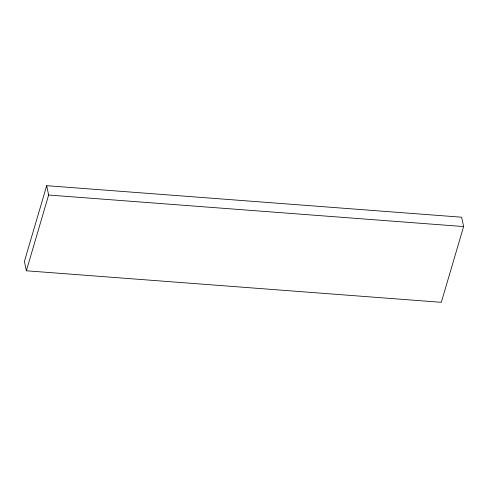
<?xml version="1.0" encoding="UTF-8"?>
<svg xmlns="http://www.w3.org/2000/svg" width="488" height="488" viewBox="0 0 488 488"><rect width="100%" height="100%" fill="white"/><g stroke="black" fill="none" stroke-linecap="round" stroke-linejoin="round"><path stroke-width="0.73" d="M46.683 185.684L24.4 261.44L26.352 270.785L441.317 302.316L463.6 226.56L461.648 217.215L46.683 185.684L48.635 195.029L26.352 270.785M48.635 195.029L463.6 226.56"/></g></svg>
